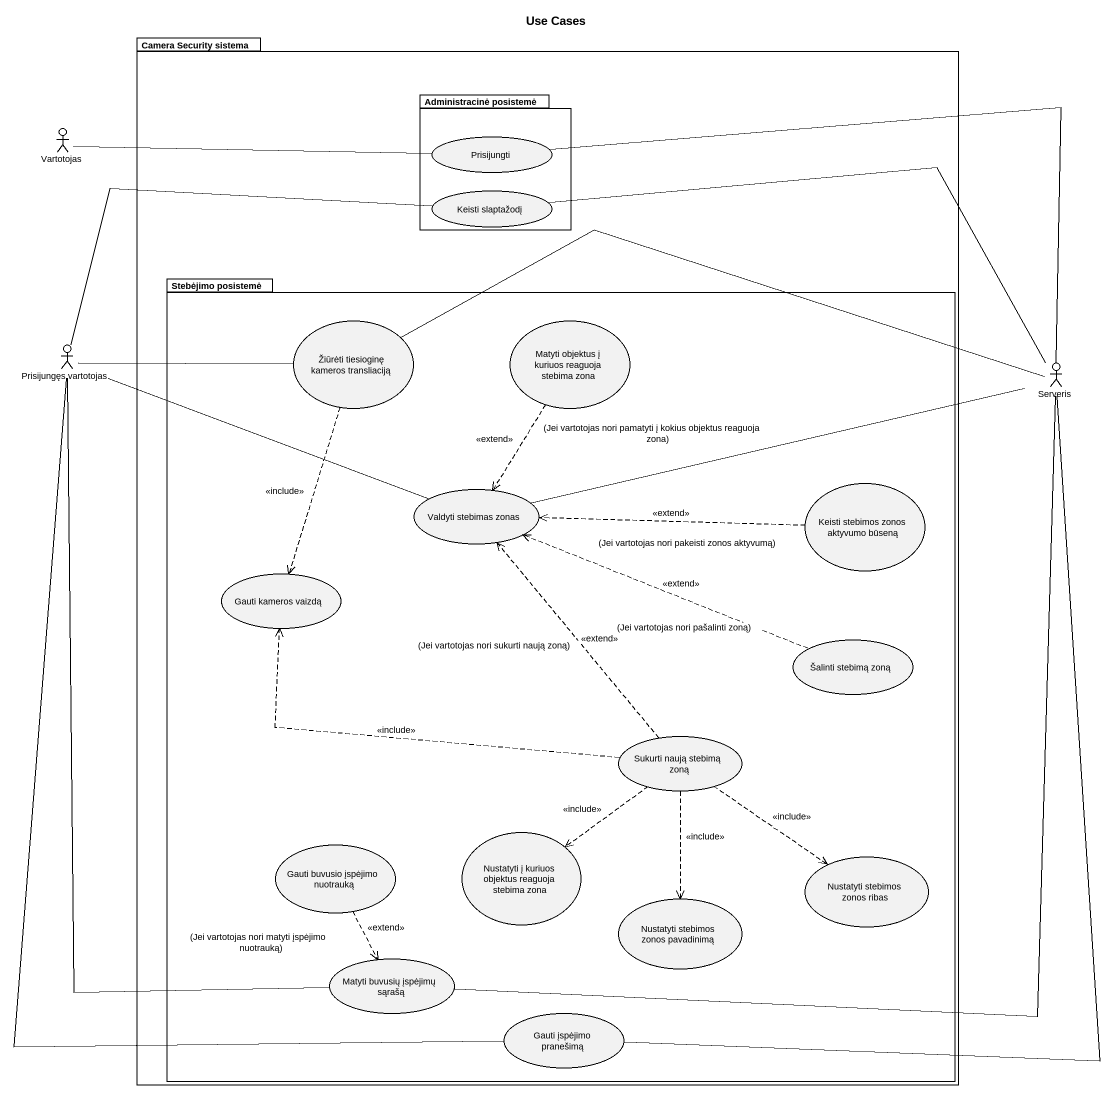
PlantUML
@startuml
title Use Cases
package "Camera Security sistema" as Camera_Security_sistema {
  package "Administracinė posistemė" as Administracinė_posistemė {
    usecase Prisijungti
    usecase "Keisti slaptažodį" as Keisti_slaptažodį
  }
  package "Stebėjimo posistemė" as Stebėjimo_posistemė {
    usecase "Žiūrėti tiesioginę kameros transliaciją" as Žiūrėti_tiesioginę_kameros
    usecase "Matyti objektus į kuriuos reaguoja stebima zona" as Matyti_objektus_į_kuriuos
    usecase "Valdyti stebimas zonas" as Valdyti_stebimas_zonas
    usecase "Keisti stebimos zonos aktyvumo būseną" as Keisti_stebimos_zonos
    usecase "Gauti kameros vaizdą" as Gauti_kameros_vaizdą
    usecase "Šalinti stebimą zoną" as Šalinti_stebimą_zoną
    usecase "Sukurti naują stebimą zoną" as Sukurti_naują_stebimą_zoną
    usecase "Gauti buvusio įspėjimo nuotrauką" as Gauti_buvusio_įspėjimo
    usecase "Nustatyti į kuriuos objektus reaguoja stebima zona" as Nustatyti_į_kuriuos
    usecase "Nustatyti stebimos zonos ribas" as Nustatyti_stebimos_zonos
    usecase "Nustatyti stebimos zonos pavadinimą" as Nustatyti_stebimos_zonos_2
    usecase "Matyti buvusių įspėjimų sąrašą" as Matyti_buvusių_įspėjimų
    usecase "Gauti įspėjimo pranešimą" as Gauti_įspėjimo_pranešimą
  }
}
actor Vartotojas
actor "Prisijungęs vartotojas" as Prisijungęs_vartotojas
actor Serveris
Vartotojas -right- Prisijungti
Prisijungęs_vartotojas -right- Keisti_slaptažodį
Prisijungęs_vartotojas -right- Žiūrėti_tiesioginę_kameros
Prisijungęs_vartotojas -right- Valdyti_stebimas_zonas
Prisijungęs_vartotojas -- Matyti_buvusių_įspėjimų
Prisijungęs_vartotojas -- Gauti_įspėjimo_pranešimą
Žiūrėti_tiesioginę_kameros ..> Gauti_kameros_vaizdą : <<include>>
Matyti_objektus_į_kuriuos ..> Valdyti_stebimas_zonas : (Jei vartotojas nori pamatyti į kokius objektus reaguoja zona)\n<<extend>>
Serveris -left- Prisijungti
Serveris -left- Keisti_slaptažodį
Serveris -left- Žiūrėti_tiesioginę_kameros
Serveris -left- Valdyti_stebimas_zonas
Serveris -- Matyti_buvusių_įspėjimų
Serveris -- Gauti_įspėjimo_pranešimą
Keisti_stebimos_zonos .left.> Valdyti_stebimas_zonas : <<extend>>\n(Jei vartotojas nori pakeisti zonos aktyvumą)
Šalinti_stebimą_zoną .left.> Valdyti_stebimas_zonas : <<extend>>\n(Jei vartotojas nori pašalinti zoną)
Sukurti_naują_stebimą_zoną .up.> Valdyti_stebimas_zonas : <<extend>>\n(Jei vartotojas nori sukurti naują zoną)
Sukurti_naują_stebimą_zoną .left.> Gauti_kameros_vaizdą : <<include>>
Sukurti_naują_stebimą_zoną ..> Nustatyti_į_kuriuos : <<include>>
Sukurti_naują_stebimą_zoną ..> Nustatyti_stebimos_zonos : <<include>>
Sukurti_naują_stebimą_zoną ..> Nustatyti_stebimos_zonos_2 : <<include>>
Gauti_buvusio_įspėjimo ..> Matyti_buvusių_įspėjimų : <<extend>>\n(Jei vartotojas nori matyti įspėjimo nuotrauką)
@enduml
